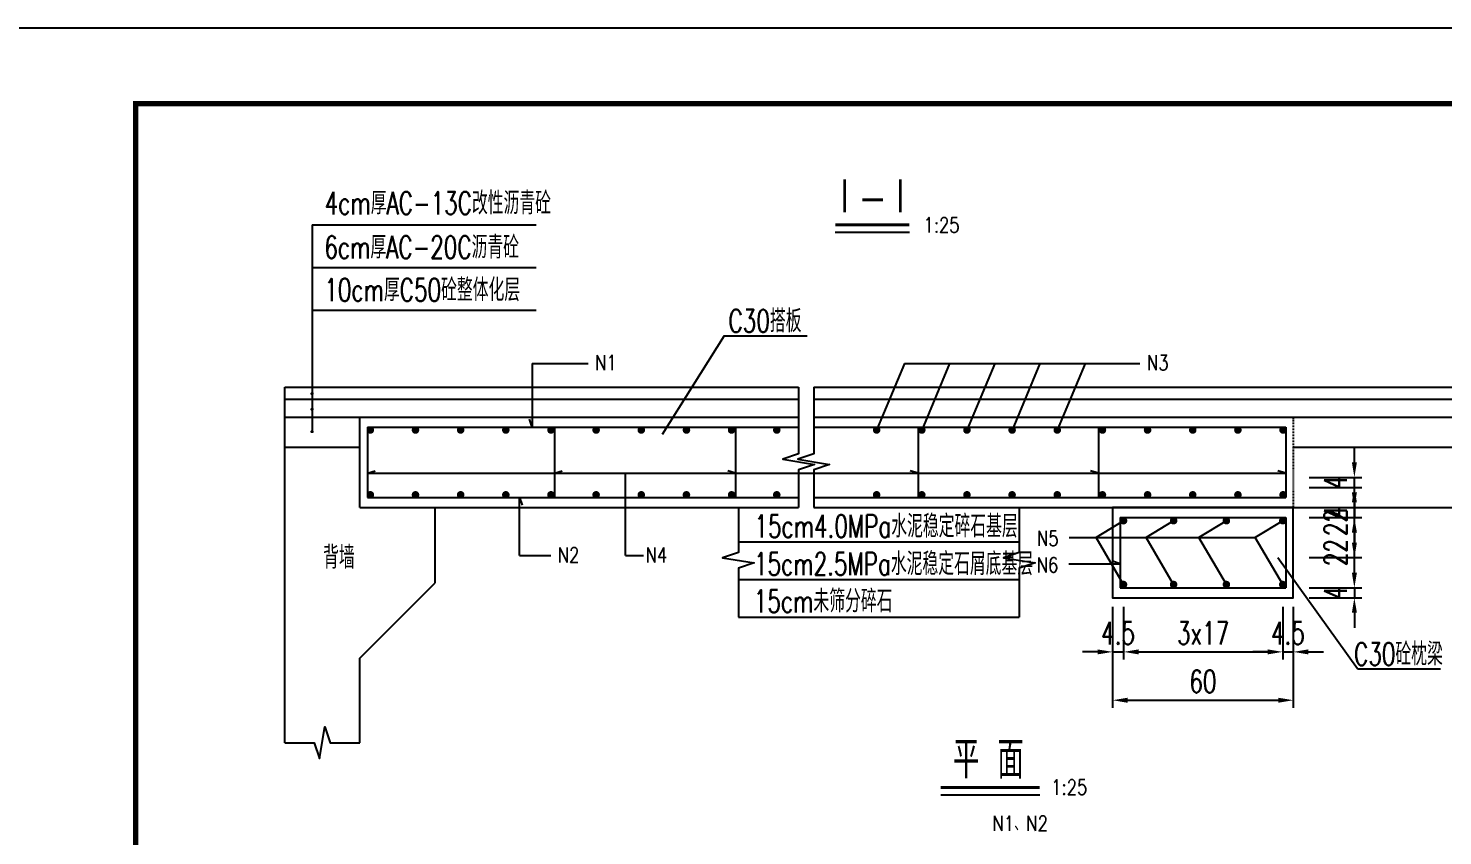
# Model space of a CAD drawing. Header units: millimetres. Extents: x -51 to 12129, y -1309 to -715.
# Drawn here: x 7945.5 to 8133.4, y -821.9 to -714.7 of the extents above; entities that cross this region are included whole.
import ezdxf
from ezdxf.enums import TextEntityAlignment as Align

# ---------------------------------------------------------------- set-up
doc = ezdxf.new("R2010")
doc.units = ezdxf.units.MM
doc.header["$LTSCALE"] = 0.25
doc.linetypes.add('HIDDEN', pattern=[0.375, 0.25, -0.125])
for name, color, linetype in [('0_YELLOW', 2, 'Continuous'), ('图框', 7, 'Continuous'), ('尺寸标注', 2, 'Continuous'), ('文字', 7, 'Continuous'), ('标注', 4, 'Continuous'), ('次轮廓线', 7, 'Continuous'), ('结构', 7, 'Continuous'), ('钢筋', 6, 'Continuous'), ('钢筋2', 4, 'Continuous')]:
    doc.layers.add(name, color=color, linetype=linetype)
doc.layers.add('TEXT', color=7, linetype='Continuous', lineweight=18)
doc.styles.get("Standard").update_dxf_attribs({"font": 'simplex1.shx', "width": 0.7, "bigfont": 'hztxt.shx'})
doc.styles.add('TEXT', font='simplex1.shx', dxfattribs={"width": 0.7, "bigfont": 'hztxt.shx'})
doc.dimstyles.new('比例1：25', dxfattribs={"dimtxt": 3, "dimasz": 2, "dimexe": 1, "dimexo": 1, "dimgap": 1, "dimtad": 1, "dimdec": 1, "dimlfac": 2.5, "dimzin": 9, "dimdsep": 46, "dimtxsty": 'Standard', "dimcen": -0.09, "dimclrd": 4, "dimclre": 4, "dimclrt": 7, "dimaunit": 1, "dimadec": 0, "dimazin": 0, "dimtfac": 0.0005, "dimtdec": 1, "dimtix": 1, "dimtmove": 2, "dimatfit": 3, "dimfxl": 0, "dimtolj": 1, "dimtzin": 13, "dimarcsym": 0})

# ---------------------------------------------------------------- blocks, each defined once
blk = doc.blocks.new('*D2197')
at = {"layer": 'Defpoints', "color": 0}
for p in [(7444.94, -775.64), (8121.68, -775.64), (8109.1, -784.97)]:
    blk.add_point(p, dxfattribs=at)
at = {"layer": '标注', "color": 4, "lineweight": -2}
for p, q in [((8115.68, -775.64), (8122.68, -775.64)), ((8121.68, -782.97), (8121.68, -777.64)), ((8115.68, -784.97), (8122.68, -784.97))]:
    blk.add_line(p, q, dxfattribs=at)
at = {"layer": '标注', "color": 4}
for points in [[(8121.35, -777.64), (8122.02, -777.64), (8121.68, -775.64)], [(8121.35, -782.97), (8122.02, -782.97), (8121.68, -784.97)]]:
    blk.add_solid(points, dxfattribs=at)
at = {"layer": '标注', "color": 7, "insert": (8119.18, -780.31), "char_height": 3, "attachment_point": 5, "rotation": 90}
blk.add_mtext('\\A1;22', dxfattribs=at)
blk = doc.blocks.new('*D2198')
at = {"layer": 'Defpoints', "color": 0}
for p in [(7444.94, -774.31), (8109.1, -775.64), (8121.68, -774.31)]:
    blk.add_point(p, dxfattribs=at)
at = {"layer": '标注', "color": 4, "lineweight": -2}
for p, q in [((8121.68, -772.31), (8121.68, -770.31)), ((8115.68, -774.31), (8122.68, -774.31)), ((8115.68, -775.64), (8122.68, -775.64)), ((8121.68, -775.64), (8121.68, -774.31)), ((8121.68, -777.64), (8121.68, -779.64))]:
    blk.add_line(p, q, dxfattribs=at)
at = {"layer": '标注', "color": 4}
for points in [[(8121.35, -772.31), (8122.02, -772.31), (8121.68, -774.31)], [(8121.35, -777.64), (8122.02, -777.64), (8121.68, -775.64)]]:
    blk.add_solid(points, dxfattribs=at)
at = {"layer": '标注', "color": 7, "insert": (8119.18, -774.97), "char_height": 3, "attachment_point": 5, "rotation": 90}
blk.add_mtext('\\A1;4', dxfattribs=at)
blk = doc.blocks.new('*D2163')
at = {"layer": 'Defpoints', "color": 0}
for p in [(8109.1, -788.98), (8109.1, -790.31), (8121.68, -790.31)]:
    blk.add_point(p, dxfattribs=at)
at = {"layer": '标注', "color": 4, "lineweight": -2}
for p, q in [((8121.68, -786.98), (8121.68, -784.98)), ((8115.68, -788.98), (8122.68, -788.98)), ((8121.68, -788.98), (8121.68, -790.31)), ((8115.68, -790.31), (8122.68, -790.31)), ((8121.68, -792.31), (8121.68, -794.31))]:
    blk.add_line(p, q, dxfattribs=at)
at = {"layer": '标注', "color": 4}
for points in [[(8121.35, -786.98), (8122.02, -786.98), (8121.68, -788.98)], [(8121.35, -792.31), (8122.02, -792.31), (8121.68, -790.31)]]:
    blk.add_solid(points, dxfattribs=at)
at = {"layer": '标注', "color": 7, "insert": (8119.18, -789.65), "char_height": 3, "attachment_point": 5, "rotation": 90}
blk.add_mtext('\\A1;4', dxfattribs=at)
blk = doc.blocks.new('*D2164')
at = {"layer": 'Defpoints', "color": 0}
for p in [(8109.1, -779.65), (8121.68, -779.65), (8109.1, -788.98)]:
    blk.add_point(p, dxfattribs=at)
at = {"layer": '标注', "color": 4, "lineweight": -2}
for p, q in [((8115.68, -779.65), (8122.68, -779.65)), ((8121.68, -786.98), (8121.68, -781.65)), ((8115.68, -788.98), (8122.68, -788.98))]:
    blk.add_line(p, q, dxfattribs=at)
at = {"layer": '标注', "color": 4}
for points in [[(8121.35, -781.65), (8122.02, -781.65), (8121.68, -779.65)], [(8121.35, -786.98), (8122.02, -786.98), (8121.68, -788.98)]]:
    blk.add_solid(points, dxfattribs=at)
at = {"layer": '标注', "color": 7, "insert": (8119.18, -784.31), "char_height": 3, "attachment_point": 5, "rotation": 90}
blk.add_mtext('\\A1;22', dxfattribs=at)
blk = doc.blocks.new('*D2165')
at = {"layer": 'Defpoints', "color": 0}
for p in [(8109.1, -778.31), (8109.1, -779.65), (8121.68, -778.31)]:
    blk.add_point(p, dxfattribs=at)
at = {"layer": '标注', "color": 4, "lineweight": -2}
for p, q in [((8121.68, -776.31), (8121.68, -774.31)), ((8115.68, -778.31), (8122.68, -778.31)), ((8115.68, -779.65), (8122.68, -779.65)), ((8121.68, -779.65), (8121.68, -778.31)), ((8121.68, -781.65), (8121.68, -783.65))]:
    blk.add_line(p, q, dxfattribs=at)
at = {"layer": '标注', "color": 4}
for points in [[(8121.35, -776.31), (8122.02, -776.31), (8121.68, -778.31)], [(8121.35, -781.65), (8122.02, -781.65), (8121.68, -779.65)]]:
    blk.add_solid(points, dxfattribs=at)
at = {"layer": '标注', "color": 7, "insert": (8119.18, -778.98), "char_height": 3, "attachment_point": 5, "rotation": 90}
blk.add_mtext('\\A1;4', dxfattribs=at)
blk = doc.blocks.new('*D2199')
at = {"layer": 'Defpoints', "color": 0}
for p in [(8089.56, -790.31), (8113.56, -790.31), (8113.56, -803.92)]:
    blk.add_point(p, dxfattribs=at)
at = {"layer": '标注', "color": 4, "lineweight": -2}
for p, q in [((8089.56, -797.92), (8089.56, -804.92)), ((8113.56, -797.92), (8113.56, -804.92)), ((8091.56, -803.92), (8111.56, -803.92))]:
    blk.add_line(p, q, dxfattribs=at)
at = {"layer": '标注', "color": 4}
for points in [[(8091.56, -803.59), (8091.56, -804.26), (8089.56, -803.92)], [(8111.56, -803.59), (8111.56, -804.26), (8113.56, -803.92)]]:
    blk.add_solid(points, dxfattribs=at)
at = {"layer": '标注', "color": 7, "insert": (8101.56, -801.42), "char_height": 3, "attachment_point": 5}
blk.add_mtext('\\A1;60', dxfattribs=at)
blk = doc.blocks.new('*D2200')
at = {"layer": 'Defpoints', "color": 0}
for p in [(8091.01, -788.55), (8089.56, -790.31), (8091.01, -797.5)]:
    blk.add_point(p, dxfattribs=at)
at = {"layer": '标注', "color": 4, "lineweight": -2}
for p, q in [((8089.56, -791.5), (8089.56, -798.5)), ((8091.01, -791.5), (8091.01, -798.5)), ((8087.56, -797.5), (8085.56, -797.5)), ((8089.56, -797.5), (8091.01, -797.5)), ((8093.01, -797.5), (8095.01, -797.5))]:
    blk.add_line(p, q, dxfattribs=at)
at = {"layer": '标注', "color": 4}
for points in [[(8087.56, -797.17), (8087.56, -797.83), (8089.56, -797.5)], [(8093.01, -797.17), (8093.01, -797.83), (8091.01, -797.5)]]:
    blk.add_solid(points, dxfattribs=at)
at = {"layer": '标注', "color": 7, "insert": (8090.29, -795), "char_height": 3, "attachment_point": 5}
blk.add_mtext('\\A1;4.5', dxfattribs=at)
blk = doc.blocks.new('*D2201')
at = {"layer": 'Defpoints', "color": 0}
for p in [(8091.01, -788.55), (8112.17, -788.55), (8112.17, -797.5)]:
    blk.add_point(p, dxfattribs=at)
at = {"layer": '标注', "color": 4, "lineweight": -2}
for p, q in [((8091.01, -791.5), (8091.01, -798.5)), ((8112.17, -791.5), (8112.17, -798.5)), ((8093.01, -797.5), (8110.17, -797.5))]:
    blk.add_line(p, q, dxfattribs=at)
at = {"layer": '标注', "color": 4}
for points in [[(8093.01, -797.17), (8093.01, -797.83), (8091.01, -797.5)], [(8110.17, -797.17), (8110.17, -797.83), (8112.17, -797.5)]]:
    blk.add_solid(points, dxfattribs=at)
at = {"layer": '标注', "color": 7, "insert": (8101.59, -795), "char_height": 3, "attachment_point": 5}
blk.add_mtext('\\A1;3x17', dxfattribs=at)
blk = doc.blocks.new('*D2166')
at = {"layer": 'Defpoints', "color": 0}
for p in [(8112.17, -788.55), (8113.56, -790.31), (8113.56, -797.5)]:
    blk.add_point(p, dxfattribs=at)
at = {"layer": '标注', "color": 4, "lineweight": -2}
for p, q in [((8112.17, -791.5), (8112.17, -798.5)), ((8113.56, -791.5), (8113.56, -798.5)), ((8110.17, -797.5), (8108.17, -797.5)), ((8112.17, -797.5), (8113.56, -797.5)), ((8115.56, -797.5), (8117.56, -797.5))]:
    blk.add_line(p, q, dxfattribs=at)
at = {"layer": '标注', "color": 4}
for points in [[(8110.17, -797.17), (8110.17, -797.83), (8112.17, -797.5)], [(8115.56, -797.17), (8115.56, -797.83), (8113.56, -797.5)]]:
    blk.add_solid(points, dxfattribs=at)
at = {"layer": '标注', "color": 7, "insert": (8112.86, -795), "char_height": 3, "attachment_point": 5}
blk.add_mtext('\\A1;4.5', dxfattribs=at)
blk = doc.blocks.new('123')
at = {"layer": '图框', "color": 2}
blk.add_lwpolyline([(369.33, -1011.65), (369.33, -714.65), (-50.67, -714.65), (-50.67, -1011.65)], close=True, dxfattribs=at)

msp = doc.modelspace()

# ---------------------------------------------------------------- linework, layer by layer
for p, q in [((7979.56139, -809.56472), (7979.56139, -762.31409)), ((7979.56139, -762.31409), (7989.56139, -762.31409)), ((7979.56139, -763.91413), (7989.56139, -763.91413)), ((7979.56139, -766.31413), (7989.56139, -766.31413)), ((7989.56139, -778.31413), (7989.56139, -766.31413)), ((7979.56139, -770.31413), (7989.56139, -770.31413)), ((7989.56139, -778.31413), (7999.56139, -778.31413)), ((7999.56139, -788.31413), (7999.56139, -778.31413)), ((7989.56139, -798.31413), (7999.56139, -788.31413)), ((7989.56139, -809.56472), (7989.56139, -798.31413))]:
    msp.add_line(p, q)
at = {"const_width": 0.7}
msp.add_lwpolyline([(7959.75412, -1001.65472), (8339.75412, -1001.65472), (8339.75412, -724.65472), (7959.75412, -724.65472)], close=True, dxfattribs=at)
at = {"ltscale": 2}
msp.add_lwpolyline([(7979.56139, -809.56472), (7983.49394, -809.56472), (7984.19394, -811.66472), (7984.89394, -807.46472), (7985.59394, -809.56472), (7989.56139, -809.56472)], dxfattribs=at)
at = {"layer": '尺寸标注', "color": 4, "linetype": 'Continuous'}
for centre in [(7983.1995, -763.21145), (7983.19947, -765.28378), (7983.19947, -768.22696)]:
    msp.add_circle(centre, 0.1, dxfattribs=at)
at = {"layer": '文字'}
for p, q in [((8052.70703, -741.75341), (8062.56962, -741.75341)), ((8066.72647, -816.49593), (8079.88409, -816.49593))]:
    msp.add_line(p, q, dxfattribs=at)
at = {"layer": '文字', "const_width": 0.4}
for points in [[(8052.70703, -740.75341), (8062.56962, -740.75341)], [(8066.72647, -815.49593), (8079.88409, -815.49593)]]:
    msp.add_lwpolyline(points, dxfattribs=at)
at = {"layer": '标注', "linetype": 'Continuous'}
for p, q in [((7983.19938, -740.76256), (7983.19946, -768.32696)), ((7983.19938, -740.76256), (8012.98594, -740.76256)), ((7983.19938, -740.76256), (8012.98594, -740.76256)), ((7983.19938, -746.42439), (8012.98594, -746.42439)), ((7983.19938, -746.42439), (8012.98594, -746.42439)), ((7983.1994, -752.08622), (8012.98596, -752.08622))]:
    msp.add_line(p, q, dxfattribs=at)
at = {"layer": '标注'}
for p, q in [((8037.94653, -755.49769), (8029.70858, -768.62929)), ((8037.94653, -755.49769), (8048.96917, -755.49769)), ((8012.44457, -759.16904), (8012.44411, -767.64746)), ((8012.44457, -759.16904), (8019.86107, -759.16904)), ((8061.90706, -759.16904), (8058.20693, -768.02613)), ((8061.90706, -759.16904), (8093.18841, -759.16904)), ((8067.90706, -759.16904), (8064.20693, -768.02613)), ((8073.90706, -759.16904), (8070.20693, -768.02613)), ((8079.90706, -759.16904), (8076.20693, -768.02613)), ((8085.90706, -759.16904), (8082.20693, -768.02613)), ((8012.44411, -767.62634), (8012.09829, -766.59374)), ((7990.56138, -773.77177), (7991.59398, -773.42595)), ((7990.56139, -773.77177), (8112.56138, -773.77177)), ((8015.38851, -773.77177), (8016.42111, -773.42594)), ((8024.84275, -784.69918), (8024.84229, -773.77177)), ((8039.44776, -773.77177), (8038.41514, -773.42599)), ((8063.71279, -773.77177), (8062.68019, -773.42595)), ((8087.67244, -773.77177), (8086.63984, -773.42595)), ((8112.56139, -773.77177), (8111.52878, -773.42595)), ((8010.77696, -776.98421), (8011.12285, -778.01679)), ((8010.77743, -784.69918), (8010.77697, -776.98079)), ((8091.01083, -780.07619), (8087.36363, -782.30699)), ((8097.66634, -780.07619), (8094.01914, -782.30699)), ((8104.67641, -780.07619), (8101.02921, -782.30699)), ((8112.16741, -780.07619), (8108.5202, -782.30699)), ((8083.77569, -782.30699), (8108.5202, -782.30699)), ((8091.01083, -788.55207), (8087.36363, -782.30699)), ((8097.66634, -788.55207), (8094.01914, -782.30699)), ((8104.67641, -788.55207), (8101.02921, -782.30699)), ((8112.16741, -788.55207), (8108.5202, -782.30699)), ((8010.77743, -784.69918), (8014.89746, -784.69918)), ((8024.84275, -784.69918), (8027.2237, -784.69918)), ((8090.56138, -785.79564), (8089.52876, -785.44986)), ((8122.1109, -799.75199), (8111.50097, -784.99218)), ((8083.7512, -785.79564), (8090.56139, -785.79564)), ((8122.1109, -799.75199), (8133.13354, -799.75199))]:
    msp.add_line(p, q, dxfattribs=at)
at = {"layer": '次轮廓线'}
msp.add_line((8049.84535, -766.31413), (8113.56139, -766.31413), dxfattribs=at)
at = {"layer": '次轮廓线', "ltscale": 2}
for points in [[(8047.84535, -762.31409), (8047.84535, -771.19576), (8045.74535, -771.89576), (8049.94535, -772.59576), (8047.84535, -773.29576), (8047.84535, -778.31413)], [(8049.84535, -762.31409), (8049.84535, -771.19576), (8047.74535, -771.89576), (8051.94535, -772.59576), (8049.84535, -773.29576), (8049.84535, -778.31413)], [(8039.83974, -778.31413), (8039.83974, -784.28368), (8037.73974, -784.98368), (8041.93974, -785.68368), (8039.83974, -786.38368), (8039.83974, -792.89338)], [(8077.15692, -778.31413), (8077.15692, -784.28368), (8075.05692, -784.98368), (8079.25692, -785.68368), (8077.15692, -786.38368), (8077.15692, -792.89338)]]:
    msp.add_lwpolyline(points, dxfattribs=at)
at = {"layer": '次轮廓线'}
msp.add_lwpolyline([(8089.56139, -778.31413), (8089.56139, -790.31413), (8113.56139, -790.31413), (8113.56139, -778.31413)], close=True, dxfattribs=at)
at = {"layer": '结构'}
for p, q in [((7989.56139, -762.31409), (8047.84535, -762.31409)), ((8049.84535, -762.31409), (8173.56139, -762.31409)), ((7989.56139, -763.91413), (8047.84535, -763.91413)), ((8049.84535, -763.91413), (8173.56139, -763.91413)), ((7989.56139, -766.31413), (8047.84535, -766.31413)), ((8049.84535, -766.31413), (8173.56139, -766.31413)), ((8113.56139, -770.31413), (8173.56139, -770.31413)), ((7989.56139, -778.31413), (8047.84535, -778.31413)), ((8049.84535, -778.31413), (8113.56139, -778.31413)), ((8113.56139, -778.31413), (8173.56139, -778.31413)), ((8039.83974, -782.89338), (8077.15692, -782.89338)), ((8039.83974, -787.89338), (8077.15692, -787.89338)), ((8039.83974, -792.89338), (8077.15692, -792.89338))]:
    msp.add_line(p, q, dxfattribs=at)
at = {"layer": '钢筋'}
for p, q in [((7990.56139, -767.64746), (7990.56139, -772.05197)), ((7990.56139, -767.64746), (8047.84535, -767.64746)), ((7990.56139, -767.64746), (7990.56139, -776.98079)), ((8015.38851, -767.64746), (8015.38851, -776.98079)), ((8039.44776, -767.64746), (8039.44776, -776.98079)), ((8049.84535, -767.64746), (8112.56139, -767.64746)), ((8063.71279, -767.64746), (8063.71279, -776.98079)), ((8087.67243, -767.64746), (8087.67243, -776.98079)), ((8112.56139, -767.64746), (8112.56139, -772.02153)), ((8112.56139, -767.64746), (8112.56139, -776.98079)), ((7990.56139, -772.71864), (7990.56139, -776.98079)), ((8112.56139, -772.6882), (8112.56139, -776.98079)), ((7990.56139, -776.98079), (8047.84535, -776.98079)), ((8049.84535, -776.98079), (8112.56139, -776.98079)), ((8090.56139, -779.64746), (8112.56139, -779.64746)), ((8090.56139, -779.64746), (8090.56139, -788.98079)), ((8112.56139, -779.64746), (8112.56139, -788.98079)), ((8090.56139, -788.98079), (8112.56139, -788.98079))]:
    msp.add_line(p, q, dxfattribs=at)
at = {"layer": '钢筋', "const_width": 0.5}
for points in [[(7990.68604, -768.02613, 1), (7991.18604, -768.02613, 1)], [(7996.68604, -768.02613, 1), (7997.18604, -768.02613, 1)], [(8002.68604, -768.02613, 1), (8003.18604, -768.02613, 1)], [(8008.68604, -768.02613, 1), (8009.18604, -768.02613, 1)], [(8014.68604, -768.02613, 1), (8015.18604, -768.02613, 1)], [(8020.68604, -768.02613, 1), (8021.18604, -768.02613, 1)], [(8026.68604, -768.02613, 1), (8027.18604, -768.02613, 1)], [(8032.68604, -768.02613, 1), (8033.18604, -768.02613, 1)], [(8038.68604, -768.02613, 1), (8039.18604, -768.02613, 1)], [(8044.68604, -768.02613, 1), (8045.18604, -768.02613, 1)], [(8057.95693, -768.02613, 1), (8058.45693, -768.02613, 1)], [(8063.95693, -768.02613, 1), (8064.45693, -768.02613, 1)], [(8069.95693, -768.02613, 1), (8070.45693, -768.02613, 1)], [(8075.95693, -768.02613, 1), (8076.45693, -768.02613, 1)], [(8081.95693, -768.02613, 1), (8082.45693, -768.02613, 1)], [(8087.95693, -768.02613, 1), (8088.45693, -768.02613, 1)], [(8093.95693, -768.02613, 1), (8094.45693, -768.02613, 1)], [(8099.95693, -768.02613, 1), (8100.45693, -768.02613, 1)], [(8105.95693, -768.02613, 1), (8106.45693, -768.02613, 1)], [(8111.95693, -768.02613, 1), (8112.45693, -768.02613, 1)], [(7990.68604, -776.63275, 1), (7991.18604, -776.63275, 1)], [(7996.68604, -776.63275, 1), (7997.18604, -776.63275, 1)], [(8002.68604, -776.63275, 1), (8003.18604, -776.63275, 1)], [(8008.68604, -776.63275, 1), (8009.18604, -776.63275, 1)], [(8014.68604, -776.63275, 1), (8015.18604, -776.63275, 1)], [(8020.68604, -776.63275, 1), (8021.18604, -776.63275, 1)], [(8026.68604, -776.63275, 1), (8027.18604, -776.63275, 1)], [(8032.68604, -776.63275, 1), (8033.18604, -776.63275, 1)], [(8038.68604, -776.63275, 1), (8039.18604, -776.63275, 1)], [(8044.68604, -776.63275, 1), (8045.18604, -776.63275, 1)], [(8057.95693, -776.63275, 1), (8058.45693, -776.63275, 1)], [(8063.95693, -776.63275, 1), (8064.45693, -776.63275, 1)], [(8069.95693, -776.63275, 1), (8070.45693, -776.63275, 1)], [(8075.95693, -776.63275, 1), (8076.45693, -776.63275, 1)], [(8081.95693, -776.63275, 1), (8082.45693, -776.63275, 1)], [(8087.95693, -776.63275, 1), (8088.45693, -776.63275, 1)], [(8093.95693, -776.63275, 1), (8094.45693, -776.63275, 1)], [(8099.95693, -776.63275, 1), (8100.45693, -776.63275, 1)], [(8105.95693, -776.63275, 1), (8106.45693, -776.63275, 1)], [(8111.95693, -776.63275, 1), (8112.45693, -776.63275, 1)], [(8090.76083, -780.07619, 1), (8091.26083, -780.07619, 1)], [(8097.41634, -780.07619, 1), (8097.91634, -780.07619, 1)], [(8104.42641, -780.07619, 1), (8104.92641, -780.07619, 1)], [(8111.91741, -780.07619, 1), (8112.41741, -780.07619, 1)], [(8090.76083, -788.55207, -1), (8091.26083, -788.55207, -1)], [(8097.41634, -788.55207, -1), (8097.91634, -788.55207, -1)], [(8104.42641, -788.55207, -1), (8104.92641, -788.55207, -1)], [(8111.91741, -788.55207, -1), (8112.41741, -788.55207, -1)]]:
    msp.add_lwpolyline(points, format="xyb", close=True, dxfattribs=at)
at = {"layer": '钢筋2', "color": 0, "linetype": 'HIDDEN'}
msp.add_line((8113.56139, -766.31413), (8113.56139, -778.31413), dxfattribs=at)
at = {"layer": '钢筋2', "linetype": 'Continuous'}
msp.add_line((7990.21429, -778.31413), (7999.56139, -778.31413), dxfattribs=at)

# ---------------------------------------------------------------- block references
at = {"layer": '标注'}
msp.add_blockref('123', (7980, 0), dxfattribs=at)

# ---------------------------------------------------------------- texts
at = {"layer": '0_YELLOW', "color": 7, "style": 'TEXT', "width": 0.8}
for s, p in [('N1', (8022.23655, -759.07992)), ('N3', (8095.56389, -759.07992)), ('N5', (8080.94664, -782.42879)), ('N2', (8017.27294, -784.61007)), ('N4', (8028.95727, -784.61007)), ('N6', (8080.91584, -785.94398))]:
    msp.add_text(s, height=2, dxfattribs=at).set_placement(p, align=Align.MIDDLE)
at = {"layer": '0_YELLOW', "color": 7, "width": 0.7}
for s, p in [('15cm4.0MPa水泥稳定碎石基层', (8041.97172, -782.30152)), ('15cm2.5MPa水泥稳定石屑底基层', (8041.91522, -787.30152)), ('15cm未筛分碎石', (8041.89319, -792.25937))]:
    msp.add_text(s, height=3, dxfattribs=at).set_placement(p)
at = {"layer": 'TEXT', "linetype": 'Continuous', "style": 'TEXT', "width": 0.8}
msp.add_text('N1、N2', height=2, dxfattribs=at).set_placement((8073.60732, -821.28689))
at = {"layer": '尺寸标注', "color": 7, "linetype": 'Continuous', "width": 0.7}
for s, p in [('4cm厚AC-13C改性沥青砼', (7984.87417, -739.37498)), ('6cm厚AC-20C沥青砼', (7984.82845, -745.24354)), ('10cm厚C50砼整体化层', (7984.82847, -750.90538))]:
    msp.add_text(s, height=3, dxfattribs=at).set_placement(p)
at = {"layer": '尺寸标注', "color": 7, "style": 'TEXT', "width": 0.8}
for p in [(8064.42795, -741.78268), (8081.39893, -816.46943)]:
    msp.add_text('1:25', height=2, dxfattribs=at).set_placement(p)
at = {"layer": '尺寸标注', "color": 7, "linetype": 'Continuous', "width": 0.7}
for s, p in [('C30搭板', (8043.37851, -753.37837)), ('背墙', (7986.7648, -784.78793)), ('C30砼枕梁', (8127.54288, -797.63267))]:
    msp.add_text(s, height=3, dxfattribs=at).set_placement(p, align=Align.MIDDLE)
at = {"layer": '文字', "width": 0.7}
for s, p in [('Ⅰ-Ⅰ', (8057.66239, -737.08327)), ('平 面', (8073.06116, -811.82579))]:
    msp.add_text(s, height=5, dxfattribs=at).set_placement(p, align=Align.MIDDLE_CENTER)

# ---------------------------------------------------------------- dimensions: what is measured, and where the dimension line sits
at = {"layer": '标注'}
for base, p1, p2, text, picture, middle in [((8121.68459, -774.30787), (8109.10026, -775.64121), (7444.93562, -774.30787), '4', '*D2198', (8119.18459, -774.97454)), ((8121.68459, -775.64121), (8109.10026, -784.97454), (7444.93562, -775.64121), '22', '*D2197', (8119.18459, -780.30787)), ((8121.68459, -778.31413), (8109.10026, -779.64746), (8109.10026, -778.31413), '4', '*D2165', (8119.18459, -778.98079)), ((8121.68459, -779.64746), (8109.10026, -788.98079), (8109.10026, -779.64746), '22', '*D2164', (8119.18459, -784.31413)), ((8121.68459, -790.31413), (8109.10026, -788.98079), (8109.10026, -790.31413), '4', '*D2163', (8119.18459, -789.64746))]:
    dim = msp.add_linear_dim(base=base, p1=p1, p2=p2, angle=90, text=text, dimstyle='比例1：25', dxfattribs=at)
    dim.commit()
    dim.dimension.update_dxf_attribs({"geometry": picture, "text_midpoint": middle})
for base, p1, p2, text, picture, middle in [((8091.01083, -797.49922), (8089.56139, -790.31413), (8091.01083, -788.55207), '4.5', '*D2200', (8090.28611, -794.99922)), ((8112.16741, -797.49922), (8091.01083, -788.55207), (8112.16741, -788.55207), '3x17', '*D2201', (8101.58912, -794.99922)), ((8113.56139, -797.49922), (8112.16741, -788.55207), (8113.56139, -790.31413), '4.5', '*D2166', (8112.8644, -794.99922))]:
    dim = msp.add_linear_dim(base=base, p1=p1, p2=p2, text=text, dimstyle='比例1：25', dxfattribs=at)
    dim.commit()
    dim.dimension.update_dxf_attribs({"geometry": picture, "text_midpoint": middle})
dim = msp.add_linear_dim(base=(8113.56139, -803.92218), p1=(8089.56139, -790.31413), p2=(8113.56139, -790.31413), dimstyle='比例1：25', dxfattribs=at)
dim.commit()
dim.dimension.update_dxf_attribs({"geometry": '*D2199', "text_midpoint": (8101.56139, -801.42218)})

doc.saveas('drawing.dxf')
